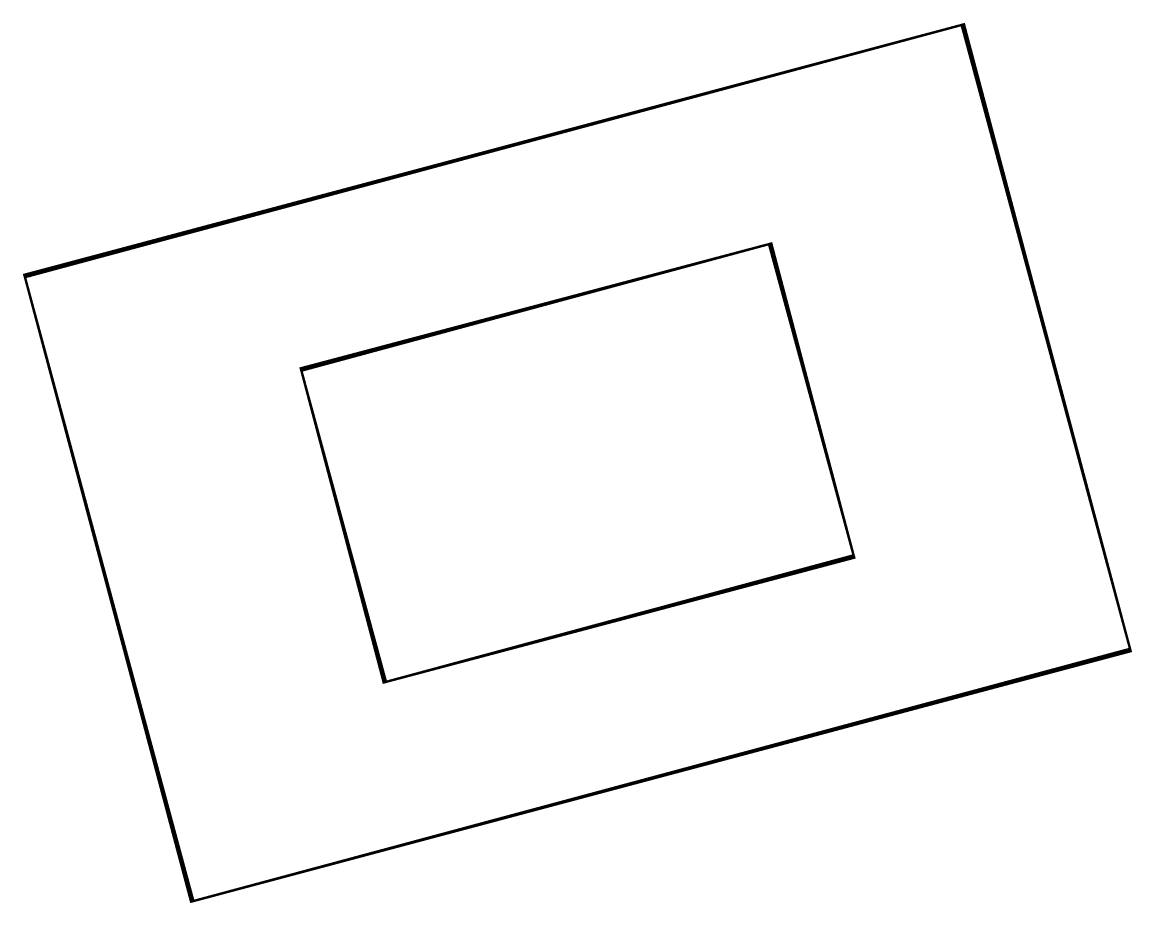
# Model space of a CAD drawing. Header units: millimetres. Extents: x 9.8 to 78.5, y 9.8 to 64.3.
import ezdxf

# ---------------------------------------------------------------- set-up
doc = ezdxf.new("R2010")
doc.units = ezdxf.units.MM
doc.layers.add('CUT', color=7, linetype='Continuous')

msp = doc.modelspace()

# ---------------------------------------------------------------- linework, layer by layer
at = {"layer": 'CUT'}
for points in [[(20.353, 10, 0.15, 0.3, 0), (78.308, 25.529, 0.15, 0.3, 0), (67.956, 64.166, 0.15, 0.3, 0), (10, 48.637, 0.15, 0.3, 0)], [(32.253, 23.542, 0.15, 0.3, 0), (61.231, 31.306, 0.15, 0.3, 0), (56.055, 50.625, 0.15, 0.3, 0), (27.077, 42.86, 0.15, 0.3, 0)]]:
    msp.add_lwpolyline(points, format="xyseb", close=True, dxfattribs=at)

doc.saveas('drawing.dxf')
